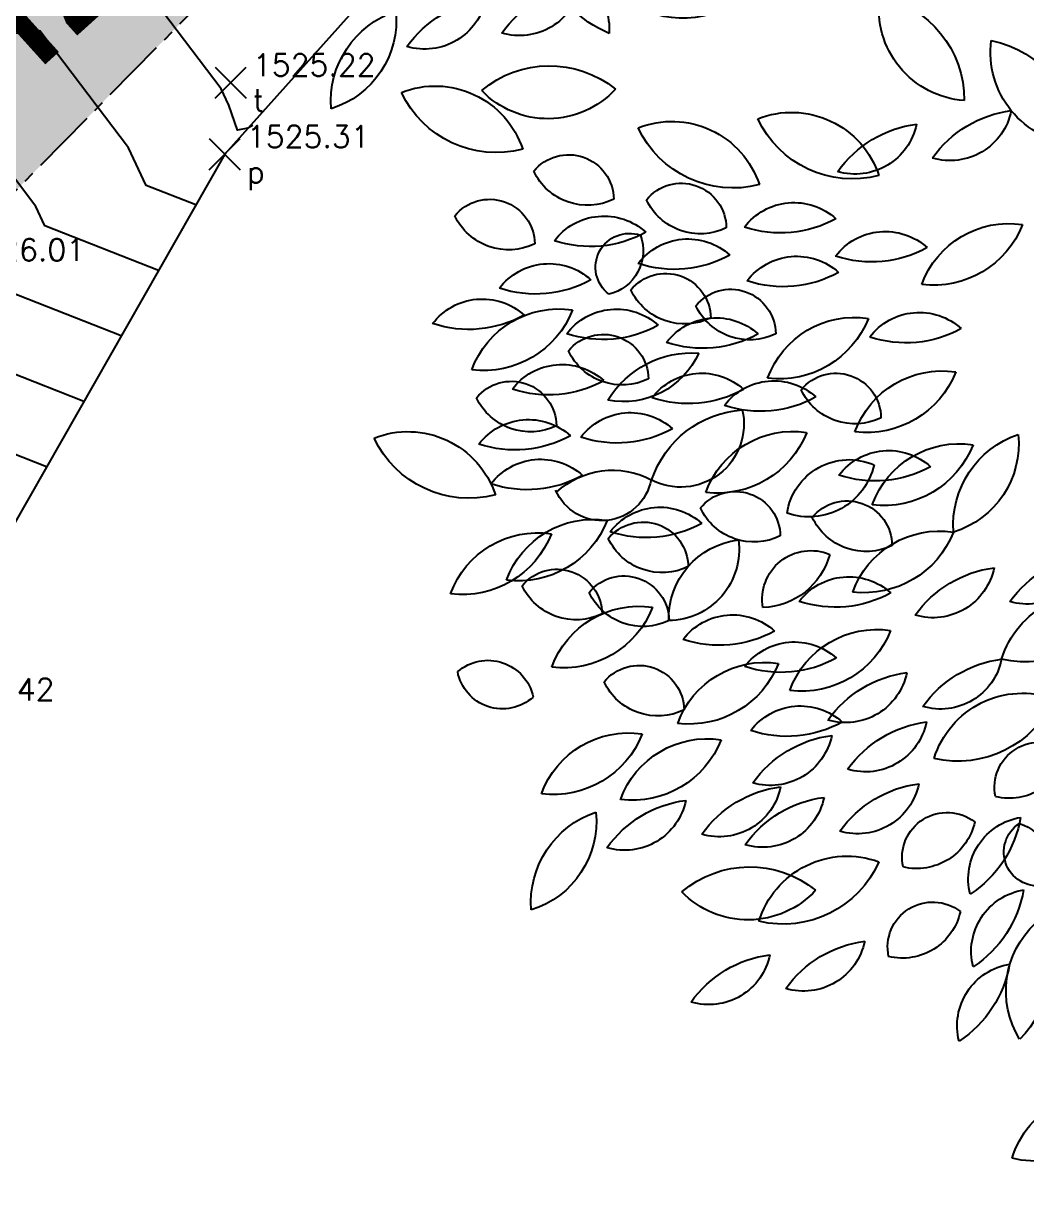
# Model space of a CAD drawing. Header units: metres. Extents: x 1097510 to 2158594, y 877039 to 1751652.
# Drawn here: x 1097735.25 to 1097746.63, y 877181.49 to 877194.82 of the extents above; entities that cross this region are included whole.
import ezdxf

# ---------------------------------------------------------------- set-up
doc = ezdxf.new("R2010")
doc.units = ezdxf.units.M
doc.linetypes.add('CENTER2', pattern=[1.125, 0.75, -0.125, 0.125, -0.125])
for name, color, linetype in [('C-TOPO-MAJR', 9, 'Continuous'), ('C-TOPO-MINR', 8, 'Continuous'), ('DWGAUTOCAD.COM', 7, 'Continuous'), ('ROTULO', 7, 'Continuous'), ('V-NODE', 1, 'Continuous'), ('V-NODE-TEXT', 11, 'Continuous'), ('Via', 7, 'CENTER2')]:
    doc.layers.add(name, color=color, linetype=linetype)
doc.styles.add('Arial Narrow', font='ARIALN.TTF', dxfattribs={"width": 0.85})
doc.styles.get("Standard").update_dxf_attribs({"font": 'simplex.shx'})

# ---------------------------------------------------------------- blocks, each defined once
blk = doc.blocks.new('A$C74456AAD')
at = {"color": 66, "linetype": 'Continuous'}
for centre, radius, start, end in [((4.5448, 2.7377), 0.1402, 88.76, 183.5979), ((4.3058, 2.9671), 0.258, 292.5925, 339.7654), ((4.2395, 2.9781), 0.2153, 253.0103, 328.4087), ((4.4359, 2.58), 0.258, 35.4496, 82.6225), ((4.6064, 2.8641), 0.1402, 191.6172, 286.455), ((3.843, 2.58), 0.2354, 101.0885, 180.466), ((3.5925, 2.7845), 0.207, 274.1969, 7.3576), ((4.8192, 2.8337), 0.1402, 191.6172, 286.455), ((4.6487, 2.5496), 0.258, 35.4496, 82.6225), ((5.0903, 2.7581), 0.2075, 174.195, 252.9383), ((4.8147, 2.5752), 0.2153, 355.8674, 71.2659), ((3.5922, 2.4818), 0.2354, 101.0885, 180.466), ((3.3416, 2.6863), 0.207, 274.1969, 7.3576), ((4.5387, 2.4209), 0.2354, 49.6599, 129.0374)]:
    blk.add_arc(centre, radius, start, end, dxfattribs=at)
at = {"color": 62, "linetype": 'Continuous'}
for centre, radius, start, end in [((4.5424, 2.7443), 0.207, 222.7683, 315.929), ((4.7954, 2.4038), 0.207, 68.4826, 161.6433), ((4.6584, 2.6968), 0.2354, 255.3742, 334.7517), ((3.6393, 2.5836), 0.1402, 191.6172, 286.455), ((3.4688, 2.2996), 0.258, 35.4496, 82.6225), ((3.9955, 2.3447), 0.207, 68.4826, 161.6433), ((3.8585, 2.6377), 0.2354, 255.3742, 334.7517), ((3.6816, 2.2692), 0.258, 35.4496, 82.6225), ((3.8521, 2.5533), 0.1402, 191.6172, 286.455), ((4.2641, 2.3243), 0.207, 68.4826, 161.6433), ((4.1271, 2.6173), 0.2354, 255.3742, 334.7517), ((3.5075, 1.2735), 0.258, 35.4496, 82.6225), ((3.6779, 1.5576), 0.1402, 191.6172, 286.455), ((3.8666, 1.3691), 0.1402, 37.3315, 132.1693), ((4.3716, 1.4099), 0.1012, 39.3461, 179.271), ((4.522, 1.4249), 0.1012, 39.3461, 179.271), ((4.4795, 1.5462), 0.1336, 243.934, 334.683), ((3.3258, 1.2637), 0.207, 17.0541, 110.2147), ((3.4694, 1.5535), 0.2354, 203.9456, 283.3231), ((3.8969, 1.699), 0.258, 241.1639, 288.3368), ((4.3291, 1.5312), 0.1336, 243.934, 334.683), ((4.3386, 1.2356), 0.2075, 19.9093, 98.6526), ((4.5076, 1.5199), 0.2153, 201.5817, 276.9802), ((4.1274, 1.2836), 0.1402, 37.3315, 132.1693), ((3.8041, 1.1835), 0.2075, 19.9093, 98.6526), ((3.973, 1.4678), 0.2153, 201.5817, 276.9802), ((4.1577, 1.6135), 0.258, 241.1639, 288.3368), ((3.9889, 1.2228), 0.1402, 37.3315, 132.1693), ((3.661, 1.3526), 0.1402, 191.6172, 286.455), ((3.4906, 1.0685), 0.258, 35.4496, 82.6225), ((4.0193, 1.5527), 0.258, 241.1639, 288.3368), ((4.677, 1.2181), 0.1036, 49.0326, 168.097), ((3.7033, 1.0382), 0.258, 35.4496, 82.6225), ((3.8738, 1.3222), 0.1402, 191.6172, 286.455), ((4.0559, 1.1095), 0.2075, 19.9093, 98.6526), ((4.2249, 1.3939), 0.2153, 201.5817, 276.9802), ((4.3379, 1.2091), 0.1012, 39.3461, 179.271), ((4.6446, 1.3147), 0.1021, 227.5218, 349.6078), ((4.2954, 1.3304), 0.1336, 243.934, 334.683), ((3.4773, 1.0409), 0.207, 17.0541, 110.2147), ((3.621, 1.3308), 0.2354, 203.9456, 283.3231), ((3.9755, 1.0792), 0.1402, 37.3315, 132.1693), ((3.8296, 1.2116), 0.1402, 191.6172, 286.455), ((3.6592, 0.9275), 0.258, 35.4496, 82.6225), ((4.0058, 1.4091), 0.258, 241.1639, 288.3368), ((3.4383, 1.0369), 0.1012, 347.9176, 127.8424), ((3.872, 0.8971), 0.258, 35.4496, 82.6225), ((4.0424, 1.1812), 0.1402, 191.6172, 286.455), ((4.1846, 0.9383), 0.2075, 19.9093, 98.6526), ((4.3535, 1.2227), 0.2153, 201.5817, 276.9802), ((4.3618, 0.9513), 0.2075, 19.9093, 98.6526), ((4.5308, 1.2356), 0.2153, 201.5817, 276.9802), ((3.5066, 1.1457), 0.1336, 192.5055, 283.2545), ((3.847, 1.0726), 0.1402, 191.6172, 286.455), ((3.6766, 0.7886), 0.258, 35.4496, 82.6225), ((3.9868, 0.7819), 0.258, 35.4496, 82.6225), ((4.1572, 1.066), 0.1402, 191.6172, 286.455), ((3.8893, 0.7582), 0.258, 35.4496, 82.6225), ((4.0598, 1.0423), 0.1402, 191.6172, 286.455), ((4.37, 1.0356), 0.1402, 191.6172, 286.455), ((4.1996, 0.7515), 0.258, 35.4496, 82.6225), ((3.6459, 0.8791), 0.1012, 347.9176, 127.8424), ((4.6411, 0.9599), 0.2075, 174.195, 252.9383), ((4.3655, 0.7771), 0.2153, 355.8674, 71.2659), ((3.5143, 0.8606), 0.0998, 107.8983, 205.5336), ((3.4424, 0.8915), 0.0762, 256.2434, 57.1885), ((3.7352, 1.0129), 0.258, 189.7354, 236.9083), ((3.4584, 0.8309), 0.1402, 345.9029, 80.7407), ((3.7143, 0.988), 0.1336, 192.5055, 283.2545), ((3.8707, 0.6752), 0.207, 17.0541, 110.2147), ((4.0143, 0.965), 0.2354, 203.9456, 283.3231), ((4.0895, 0.6227), 0.2354, 49.6599, 129.0374), ((3.7286, 0.85), 0.258, 189.7354, 236.9083), ((3.4518, 0.668), 0.1402, 345.9029, 80.7407), ((4.0932, 0.9461), 0.207, 222.7683, 315.929), ((3.6784, 0.678), 0.1012, 347.9176, 127.8424), ((3.7467, 0.7869), 0.1336, 192.5055, 283.2545), ((3.6339, 0.6248), 0.2153, 150.1532, 225.5516), ((3.3063, 0.5797), 0.2075, 328.4807, 47.224), ((3.9685, 0.7194), 0.1402, 191.6172, 286.455), ((3.798, 0.4354), 0.258, 35.4496, 82.6225), ((4.0108, 0.405), 0.258, 35.4496, 82.6225), ((4.1813, 0.6891), 0.1402, 191.6172, 286.455), ((3.7601, 0.6832), 0.258, 189.7354, 236.9083), ((3.4833, 0.5013), 0.1402, 345.9029, 80.7407), ((3.3024, 0.1434), 0.207, 17.0541, 110.2147), ((3.446, 0.4332), 0.2354, 203.9456, 283.3231)]:
    blk.add_arc(centre, radius, start, end, dxfattribs=at)
at = {"color": 64, "linetype": 'Continuous'}
for centre, radius, start, end in [((4.4958, 2.3553), 0.1012, 39.3461, 179.271), ((4.4533, 2.4766), 0.1336, 243.934, 334.683), ((4.243, 2.2913), 0.1012, 39.3461, 179.271), ((3.9898, 2.209), 0.1402, 37.3315, 132.1693), ((4.2005, 2.4126), 0.1336, 243.934, 334.683), ((4.6732, 2.2553), 0.1012, 39.3461, 179.271), ((3.5078, 2.0946), 0.2075, 19.9093, 98.6526), ((3.6768, 2.3789), 0.2153, 201.5817, 276.9802), ((4.0201, 2.5389), 0.258, 241.1639, 288.3368), ((4.4165, 2.1786), 0.1402, 37.3315, 132.1693), ((4.6307, 2.3766), 0.1336, 243.934, 334.683), ((3.7849, 2.1441), 0.1402, 37.3315, 132.1693), ((4.4468, 2.5085), 0.258, 241.1639, 288.3368), ((4.4282, 2.2408), 0.0998, 159.3269, 256.9622), ((4.3592, 2.2039), 0.0762, 307.672, 108.6171), ((3.8152, 2.474), 0.258, 241.1639, 288.3368), ((4.2281, 2.1273), 0.1402, 37.3315, 132.1693), ((3.9837, 2.0884), 0.1402, 37.3315, 132.1693), ((4.2584, 2.4572), 0.258, 241.1639, 288.3368), ((4.014, 2.4183), 0.258, 241.1639, 288.3368), ((4.2779, 2.0889), 0.1012, 39.3461, 179.271), ((4.5398, 2.0719), 0.1402, 37.3315, 132.1693), ((4.5701, 2.4018), 0.258, 241.1639, 288.3368), ((4.132, 2.0534), 0.1012, 39.3461, 179.271), ((4.2354, 2.2102), 0.1336, 243.934, 334.683), ((4.0895, 2.1747), 0.1336, 243.934, 334.683), ((4.3887, 1.9698), 0.1402, 37.3315, 132.1693), ((4.5181, 1.903), 0.2075, 19.9093, 98.6526), ((4.6898, 1.9925), 0.1402, 37.3315, 132.1693), ((3.7084, 1.9624), 0.1402, 37.3315, 132.1693), ((3.854, 1.8841), 0.2075, 19.9093, 98.6526), ((4.023, 2.1685), 0.2153, 201.5817, 276.9802), ((4.1646, 1.9503), 0.1402, 37.3315, 132.1693), ((4.6871, 2.1873), 0.2153, 201.5817, 276.9802), ((4.7201, 2.3224), 0.258, 241.1639, 288.3368), ((3.7387, 2.2923), 0.258, 241.1639, 288.3368), ((4.419, 2.2997), 0.258, 241.1639, 288.3368), ((4.1949, 2.2802), 0.258, 241.1639, 288.3368), ((4.418, 1.9521), 0.1012, 39.3461, 179.271), ((4.2192, 1.7914), 0.2205, 31.2822, 94.0138), ((4.3721, 2.087), 0.1845, 204.1754, 281.1206), ((4.3755, 2.0734), 0.1336, 243.934, 334.683), ((4.5108, 1.8455), 0.1402, 37.3315, 132.1693), ((3.6578, 1.7638), 0.2075, 19.9093, 98.6526), ((3.8268, 2.0481), 0.2153, 201.5817, 276.9802), ((3.8957, 1.8649), 0.1012, 39.3461, 179.271), ((4.1971, 1.826), 0.1402, 37.3315, 132.1693), ((3.8532, 1.9862), 0.1336, 243.934, 334.683), ((4.0347, 1.8089), 0.1402, 37.3315, 132.1693), ((4.2274, 2.1559), 0.258, 241.1639, 288.3368), ((4.5411, 2.1754), 0.258, 241.1639, 288.3368), ((4.6245, 1.8468), 0.1012, 39.3461, 179.271), ((4.065, 2.1388), 0.258, 241.1639, 288.3368), ((4.582, 1.9681), 0.1336, 243.934, 334.683), ((4.2441, 1.8521), 0.1417, 167.087, 297.9887), ((4.0904, 1.6532), 0.231, 18.4609, 86.1526), ((4.3569, 1.7375), 0.1402, 37.3315, 132.1693), ((4.5859, 1.7219), 0.1402, 37.3315, 132.1693), ((3.6927, 1.8079), 0.2075, 174.195, 252.9383), ((3.4171, 1.625), 0.2153, 355.8674, 71.2659), ((3.9927, 1.628), 0.2075, 19.9093, 98.6526), ((4.1616, 1.9123), 0.2153, 201.5817, 276.9802), ((4.3872, 2.0674), 0.258, 241.1639, 288.3368), ((4.6162, 2.0518), 0.258, 241.1639, 288.3368), ((4.8567, 1.628), 0.207, 68.4826, 161.6433), ((4.7197, 1.921), 0.2354, 255.3742, 334.7517), ((3.6191, 1.6003), 0.2075, 19.9093, 98.6526), ((3.7881, 1.8846), 0.2153, 201.5817, 276.9802), ((3.7774, 1.6524), 0.1402, 37.3315, 132.1693), ((3.8661, 1.6315), 0.1406, 8.3239, 113.5091), ((4.5588, 1.6328), 0.1402, 37.3315, 132.1693), ((3.8077, 1.9823), 0.258, 241.1639, 288.3368), ((3.9562, 1.7936), 0.1499, 192.7838, 289.0493), ((4.3971, 1.5641), 0.1844, 47.0129, 117.9887), ((4.4213, 1.7479), 0.1127, 190.7159, 336.958), ((4.5891, 1.9627), 0.258, 241.1639, 288.3368), ((4.1218, 1.5995), 0.1012, 39.3461, 179.271), ((3.8706, 1.5784), 0.1012, 39.3461, 179.271), ((4.0793, 1.7208), 0.1336, 243.934, 334.683), ((4.2911, 1.5252), 0.1402, 37.3315, 132.1693), ((3.8281, 1.6997), 0.1336, 243.934, 334.683), ((4.4404, 1.4307), 0.2075, 19.9093, 98.6526), ((4.6094, 1.715), 0.2153, 201.5817, 276.9802), ((3.663, 1.4044), 0.2075, 19.9093, 98.6526), ((3.832, 1.6887), 0.2153, 201.5817, 276.9802), ((4.3214, 1.8551), 0.258, 241.1639, 288.3368), ((4.3285, 1.5308), 0.1012, 39.3461, 179.271), ((4.2728, 1.5705), 0.1596, 172.2982, 269.4301), ((4.0938, 1.4157), 0.1774, 358.4488, 83.2795), ((4.286, 1.6521), 0.1336, 243.934, 334.683), ((4.5657, 1.4005), 0.2075, 19.9093, 98.6526), ((4.7346, 1.6848), 0.2153, 201.5817, 276.9802), ((3.4652, 1.588), 0.1402, 191.6172, 286.455), ((3.2947, 1.3039), 0.258, 35.4496, 82.6225), ((3.9521, 1.4589), 0.1091, 349.9823, 112.8737), ((4.0657, 1.6014), 0.1616, 195.0415, 267.8145)]:
    blk.add_arc(centre, radius, start, end, dxfattribs=at)
blk = doc.blocks.new('*U7')
at = {"color": 0, "linetype": 'ByBlock', "lineweight": -2, "transparency": 16777216}
for p, q in [((-0.707, -0.707), (0.707, 0.707)), ((-0.707, 0.707), (0.707, -0.707))]:
    blk.add_line(p, q, dxfattribs=at)

msp = doc.modelspace()

# ---------------------------------------------------------------- hatches: boundary and pattern name
at = {"layer": 'Via', "transparency": 33554602}
h = msp.add_hatch(dxfattribs=at)
h.set_pattern_fill('AR-CONC', color=9, scale=0.01)
h.paths.add_polyline_path([(1097743.406, 877209.884), (1097742.789, 877207.774), (1097739.23, 877201.65), (1097731.624, 877194.237), (1097728.844, 877192.061), (1097723.938, 877187.976), (1097713.661, 877183.589), (1097708.774, 877180.942), (1097704.197, 877177.294), (1097702.283, 877175.792), (1097698.494, 877169.681), (1097697.048, 877167.117), (1097696.739, 877163), (1097696.405, 877157.375), (1097697.261, 877153.918), (1097698.725, 877142.966), (1097702.195, 877134.401), (1097704.278, 877131.959), (1097702.854, 877143.121), (1097701.527, 877147.394), (1097700.771, 877150.597), (1097699.626, 877157.377), (1097700.517, 877161.414), (1097700.209, 877165.197), (1097701.923, 877167.962), (1097702.662, 877170.388), (1097705.585, 877173.118), (1097707.902, 877176.215), (1097715.868, 877180.484), (1097721.42, 877182.884), (1097726.789, 877184.65), (1097730.424, 877188.426), (1097731.775, 877190.234), (1097734.3, 877192.055), (1097739.871, 877197.714), (1097745.847, 877205.636), (1097747.847, 877204.842), (1097752.597, 877208.238), (1097748.356, 877212.762), (1097746.929, 877210.428)])

# ---------------------------------------------------------------- linework, layer by layer
at = {"color": 7, "true_color": 0xf0f0f0, "elevation": 1524.878, "flags": 128}
msp.add_lwpolyline([(1097615.313, 877211.011), (1097623.572, 877204.428), (1097634.053, 877203.423), (1097648.747, 877202.896), (1097665.209, 877201.516), (1097676.679, 877201.505), (1097687.817, 877201.494), (1097702.372, 877204.916), (1097709.087, 877204.78), (1097724.138, 877203.189), (1097735.028, 877205.815), (1097743.406, 877209.884), (1097746.929, 877210.428), (1097748.356, 877212.762), (1097752.597, 877208.238), (1097747.847, 877204.842), (1097737.529, 877193.34), (1097733.953, 877187.068), (1097729.469, 877182.53), (1097726.491, 877180.653), (1097717.986, 877167.963)], dxfattribs=at)
at = {"layer": 'C-TOPO-MAJR', "color": 32, "linetype": 'Continuous', "lineweight": -3, "elevation": 1526, "flags": 128}
msp.add_lwpolyline([(1097736.353, 877191.278), (1097734.337, 877192.07)], dxfattribs=at)
at = {"layer": 'C-TOPO-MINR', "color": 8, "linetype": 'Continuous', "lineweight": -3, "flags": 128}
for points, elevation in [([(1097737.847, 877193.666), (1097737.793, 877193.634), (1097737.675, 877193.612), (1097737.575, 877193.895), (1097737.488, 877194.082), (1097735.99, 877196.059), (1097733.578, 877195.801)], 1525.25), ([(1097737.2, 877192.764), (1097736.637, 877192.985), (1097736.436, 877193.414), (1097735.432, 877194.738), (1097733.816, 877194.566)], 1525.5), ([(1097736.777, 877192.021), (1097735.487, 877192.527), (1097735.385, 877192.745), (1097734.875, 877193.418)], 1525.75), ([(1097735.93, 877190.535), (1097734.24, 877191.198)], 1526.25), ([(1097735.506, 877189.793), (1097734.179, 877190.314)], 1526.5)]:
    msp.add_lwpolyline(points, dxfattribs=dict(at, elevation=elevation))
at = {"layer": 'Via', "color": 7, "true_color": 0xf0f0f0, "elevation": 1540, "flags": 128}
msp.add_lwpolyline([(1097743.406, 877209.884), (1097742.789, 877207.774), (1097739.23, 877201.65), (1097731.624, 877194.237), (1097728.844, 877192.061), (1097723.938, 877187.976), (1097713.661, 877183.589), (1097708.774, 877180.942), (1097704.197, 877177.294), (1097702.283, 877175.792), (1097698.494, 877169.681), (1097697.048, 877167.117), (1097696.739, 877163), (1097696.405, 877157.375), (1097697.261, 877153.918), (1097698.725, 877142.966), (1097702.195, 877134.401), (1097704.278, 877131.959), (1097702.854, 877143.121), (1097701.527, 877147.394), (1097700.771, 877150.597), (1097699.626, 877157.377), (1097700.517, 877161.414), (1097700.209, 877165.197), (1097701.923, 877167.962), (1097702.662, 877170.388), (1097705.585, 877173.118), (1097707.902, 877176.215), (1097715.868, 877180.484), (1097721.42, 877182.884), (1097726.789, 877184.65), (1097730.424, 877188.426), (1097731.775, 877190.234), (1097734.3, 877192.055), (1097739.871, 877197.714), (1097745.847, 877205.636), (1097747.847, 877204.842), (1097752.597, 877208.238), (1097748.356, 877212.762), (1097746.929, 877210.428), (1097743.406, 877209.884)], dxfattribs=at)

# ---------------------------------------------------------------- block references
at = {"layer": 'DWGAUTOCAD.COM', "xscale": -5.054705639544697, "yscale": 5.054705639544697, "zscale": 5.054705639544697}
msp.add_blockref('A$C74456AAD', (1097764.158, 877180.917), dxfattribs=at)
at = {"layer": 'V-NODE', "xscale": 0.25, "yscale": 0.25, "zscale": 0.25}
for p in [(1097737.597, 877194.152, 1525.224), (1097737.529, 877193.34, 1525.306)]:
    msp.add_blockref('*U7', p, dxfattribs=at)

# ---------------------------------------------------------------- texts
at = {"layer": 'ROTULO', "color": 7, "true_color": 0xf0f0f0, "style": 'Arial Narrow'}
msp.add_text('A= 371 m2', height=2.1009, rotation=42.052, dxfattribs=at).set_placement((1097728.067, 877187.661))
at = {"layer": 'V-NODE-TEXT', "char_height": 0.25}
for s, insert, attachment_point in [('1525.22', (1097737.849, 877194.227, 1525.224), 7), ('t', (1097737.849, 877194.077, 1525.224), 1), ('1525.31', (1097737.781, 877193.415, 1525.306), 7), ('p', (1097737.781, 877193.265, 1525.306), 1), ('1526.01', (1097734.552, 877192.13, 1526.008), 7), ('1527.42', (1097734.205, 877187.143, 1527.417), 7)]:
    msp.add_mtext(s, dxfattribs=dict(at, insert=insert, attachment_point=attachment_point))

doc.saveas('drawing.dxf')
